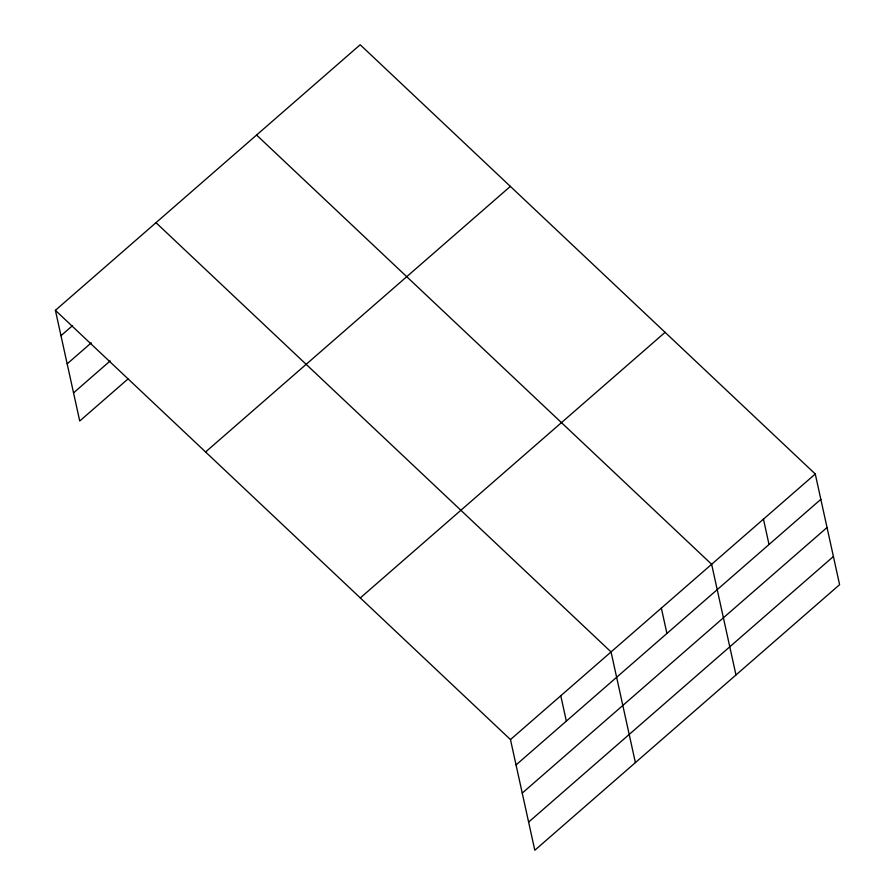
<?xml version="1.0" encoding="UTF-8"?>
<svg xmlns="http://www.w3.org/2000/svg" width="895" height="895" viewBox="0 0 895 895"><rect width="100%" height="100%" fill="white"/><g stroke="black" fill="none" stroke-linecap="round" stroke-linejoin="round"><path stroke-width="1.34" d="M55.401 310.33L360.193 44.75L815.267 473.992L839.599 584.67L534.807 850.25L510.474 739.572L55.401 310.33L79.733 421.008L127.929 379.021M60.983 335.692L72.506 325.657M67.17 363.851L91.268 342.852M73.547 392.86L110.219 360.909M205.581 451.975L510.363 186.395M360.305 597.916L665.086 332.336M510.474 739.572L815.267 473.992M516.046 764.934L820.838 499.354M522.244 793.082L827.025 527.513M528.621 822.091L833.413 556.511M256.563 135.044L711.637 564.286L735.97 674.964M155.987 222.687L611.05 651.929L635.394 762.607M763.446 519.134L769.029 544.507M661.349 608.108L666.92 633.47M560.762 695.751L566.345 721.113"/></g></svg>
